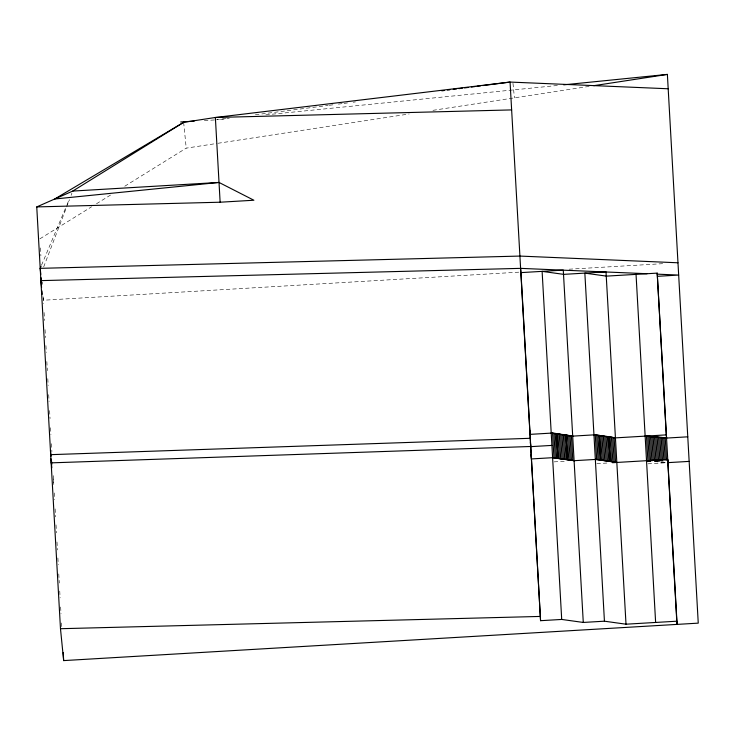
<?xml version="1.0" encoding="UTF-8"?>
<svg xmlns="http://www.w3.org/2000/svg" width="735" height="735" viewBox="0 0 735 735"><rect width="100%" height="100%" fill="white"/><g stroke="black" fill="none" stroke-linecap="round" stroke-linejoin="round"><path stroke-width="0.55" stroke-dasharray="3.67 2.76" d="M43.677 266.952L69.476 199.626M71.111 195.354L71.929 193.213M41.528 265.206L66.591 205.69M67.032 204.652L69.228 199.424M39.929 238.802L91.627 206.765M96.496 203.751L111.132 194.683M124.785 186.221L186.221 148.139L216.779 143.463M217.909 143.288L409.174 113.971M432.943 110.333L589.204 86.381M225.838 118.583L216.742 119.75L229.302 118.519M255.394 114.779L328.159 105.436M329.298 105.289L333.846 104.701M338.385 104.122L342.933 103.534M344.072 103.387L347.48 102.955M353.167 102.22L355.446 101.926M265.84 114.835L558.049 85.416M204.33 120.558L214.473 119.961M518.754 272.171L43.393 300.229L43.163 297.987M569.156 269.203L663.089 263.654M554.144 461.874L565.279 461.212M596.875 463.629L606.889 463.041M659.92 461.709L654.563 461.231M647.976 463.822L665.781 462.774M654.444 461.415L665.735 462.434M654.37 461.497L665.542 462.655M665.304 462.398L662.602 461.957M512.975 83.285L514.426 97.847M183.649 122.35L186.221 148.139M53.297 479.045L53.637 482.463M40.443 247.906L40.894 255.863M42.364 282.029L42.492 284.307M43.2 296.811L43.576 303.583M44.082 312.513L44.532 320.497M45.046 329.62L45.487 337.604M45.938 345.588L46.323 352.433M46.838 361.556L47.352 370.679M47.803 378.663L48.188 385.507M48.703 394.631L49.089 401.475M49.594 410.608L50.044 418.592M50.559 427.715L50.945 434.56M51.459 443.683L51.909 451.667M53.26 475.618L53.756 484.503M54.234 492.928L54.62 499.772M55.125 508.896L55.575 516.88M56.025 524.863L56.476 532.847M56.99 541.98L57.44 549.964M57.89 557.948L58.276 564.783M58.782 573.916L59.296 583.039M59.746 591.023L60.132 597.867M60.647 606.991L61.033 613.835M61.547 622.958L61.804 627.515"/><path stroke-width="1.1" d="M40.811 274.431L40.204 268.339L41.086 266.245M563.745 84.837L667.38 74.4L698.25 623.142L63.66 660.6L60.481 628.71L36.75 206.912L72.747 191.072L183.649 122.35L215.364 117.49L510.062 82.063L668.188 88.77M183.649 122.35L54.748 198.992L219.021 182.445L253.878 200.232L220.132 202.217L36.75 206.912M593.733 85.692L667.38 74.4M441.845 90.828L444.124 90.534M447.532 90.093L449.811 89.808M453.219 89.367L456.628 88.926M458.906 88.632L462.315 88.2M464.584 87.906L468.002 87.465M471.411 87.033L474.819 86.592M477.088 86.298L480.506 85.857M482.776 85.572L510.062 82.063L540.556 620.689L561.705 619.44L583.278 622.444L604.436 621.194L626.009 624.199L676.779 621.204L677.1 624.392L657.2 273.126L606.43 276.121L584.849 273.117L604.436 621.194M180.663 121.955L194.187 121.156M72.747 191.072L219.021 182.445M41.583 287.458L40.894 280.623L520.545 268.358L520.968 272.612L563.276 270.113L583.278 622.444M657.513 276.314L678.671 275.065L657.301 274.155M595.332 459.439L616.913 462.444L596.655 459.366L574.182 460.689L557.994 458.438L556.579 433.604L552.545 433.034L530.073 434.367L529.641 430.113M556.606 433.87L566.005 434.918L567.42 459.752M566.033 435.184L572.795 436.121L595.276 434.789L599.31 435.359L600.725 460.193M599.337 435.625L608.736 436.673L610.151 461.506M608.764 436.939L615.526 437.876L666.296 434.881L666.627 438.069L655.216 437.16M666.608 437.867L646.478 436.048L647.884 460.817L650.558 461.065M662.18 438.336L687.767 436.82M551.912 445.401L530.762 446.65L530.339 442.396M531.028 454.68L531.451 458.934L553.924 457.611L557.994 458.438M612.457 462.71L667.674 459.448L668.014 462.637L689.145 461.387M50.687 454.662L530.11 438.299M51.147 462.857L530.569 446.494M511.633 109.91L215.364 117.49L220.132 202.217M40.204 268.339L519.856 256.074L677.973 262.781M60.481 628.71L540.124 616.435M520.545 268.358L647.039 273.723M649.924 461.001L646.543 460.698L649.896 461.038M645.146 436.131L652.974 436.93M593.953 434.872L615.526 437.876M551.222 433.117L572.795 436.121M552.601 457.685L574.182 460.689M41.151 277.802L41.482 281.165M41.923 290.876L42.262 294.294M50.458 450.573L51.027 456.26M51.478 460.817L51.827 464.235M50.917 458.759L51.827 467.873M657.2 273.126L666.296 434.881M667.674 459.448L676.779 621.204M665.239 437.748L666.516 460.285M663.898 437.628L665.175 460.165M662.557 437.509L663.834 460.046M661.215 437.389L662.538 460.836M659.883 437.261L661.215 460.918M658.542 437.141L659.874 460.799M657.2 437.022L658.542 460.67M655.859 436.902L657.2 460.551M654.517 436.774L655.859 460.432M653.176 436.654L654.517 460.312M651.844 436.535L653.176 460.183M650.503 436.415L651.881 460.983M649.161 436.287L650.539 460.863M647.847 436.167L649.244 460.937M636.041 274.366L655.629 622.453M626.009 624.199L606.007 271.867L563.699 274.366L542.118 271.362L561.705 619.44M614.12 437.426L615.535 462.26M612.779 437.233L614.184 462.067M611.428 437.049L612.843 461.883M610.087 436.856L611.492 461.699M608.736 436.673L610.124 461.24M607.395 436.48L608.8 461.323M606.044 436.296L607.459 461.13M604.703 436.112L606.109 460.946M603.352 435.919L604.758 460.753M602.002 435.736L603.417 460.569M600.66 435.543L602.066 460.376M599.31 435.359L600.697 459.926M597.968 435.166L599.374 460.009M596.645 434.982L598.051 459.816M595.276 434.789L596.682 459.632M571.398 435.671L572.804 460.505M570.048 435.478L571.453 460.312M568.697 435.295L570.112 460.128M567.356 435.102L568.761 459.945M566.005 434.918L567.392 459.485M564.664 434.725L566.069 459.568M563.313 434.541L564.728 459.375M561.972 434.348L563.378 459.191M560.621 434.164L562.027 458.998M559.28 433.981L560.686 458.815M557.929 433.788L559.335 458.622M556.579 433.604L557.966 458.171M555.237 433.411L556.643 458.245M553.914 433.227L555.32 458.061M552.545 433.034L553.951 457.877M520.968 272.612L540.556 620.689M63.21 652.616L63.66 660.6"/></g></svg>
